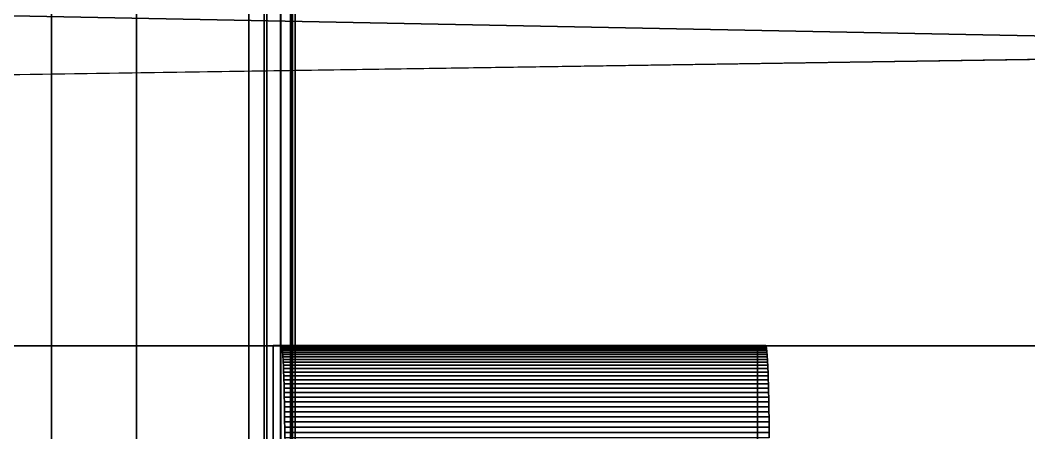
# Model space of a CAD drawing. Header units: metres. Extents: x 104.27 to 106.57, y 32.25 to 36.05.
# Drawn here: x 104.7186 to 104.7914, y 35.6026 to 35.6323 of the extents above; entities that cross this region are included whole.
import ezdxf

# ---------------------------------------------------------------- set-up
doc = ezdxf.new("R2010")
doc.units = ezdxf.units.M
for name, color, linetype in [('KO28', 7, 'Continuous'), ('KO29', 7, 'Continuous'), ('KO32', 7, 'Continuous')]:
    doc.layers.add(name, color=color, linetype=linetype)

msp = doc.modelspace()

# ---------------------------------------------------------------- linework, layer by layer
at = {"layer": 'KO28', "color": 9, "linetype": 'ByBlock', "lineweight": 25}
for points, invisible_edges in [([(104.475083, 35.608442, 0.034265), (104.828246, 35.569197, 0.022274), (104.477957, 35.608864, 0.034167)], 3), ([(104.477957, 35.608864, 0.034167), (104.828246, 35.569197, 0.022274), (104.847744, 35.608864, 0.021612)], 3), ([(104.848253, 35.608864, 0.036603), (104.498677, 35.568844, 0.048472), (104.478466, 35.608864, 0.049159)], 3), ([(104.85155, 35.608304, 0.036491), (104.498677, 35.568844, 0.048472), (104.848253, 35.608864, 0.036603)], 3), ([(104.736821, 35.583874, 0.040497), (104.736821, 35.608874, 0.040497), (104.737326, 35.583874, 0.055395)], 2), ([(104.737666, 35.567188, 0.065391), (104.736821, 35.608874, 0.040497), (104.737667, 35.567404, 0.065431)], 3), ([(104.737667, 35.567404, 0.065431), (104.736821, 35.608874, 0.040497), (104.737668, 35.567621, 0.06546)], 3), ([(104.737668, 35.567621, 0.06546), (104.736821, 35.608874, 0.040497), (104.737669, 35.567839, 0.065477)], 3), ([(104.737669, 35.567839, 0.065477), (104.736821, 35.608874, 0.040497), (104.737669, 35.568058, 0.065483)], 3), ([(104.737669, 35.568058, 0.065483), (104.736821, 35.608874, 0.040497), (104.737669, 35.60144, 0.065483)], 3), ([(104.737669, 35.60144, 0.065483), (104.736821, 35.608874, 0.040497), (104.737669, 35.601829, 0.065473)], 3), ([(104.737669, 35.601829, 0.065473), (104.736821, 35.608874, 0.040497), (104.737667, 35.602217, 0.065442)], 3), ([(104.737667, 35.602217, 0.065442), (104.736821, 35.608874, 0.040497), (104.737666, 35.602603, 0.065391)], 3), ([(104.737666, 35.602603, 0.065391), (104.736821, 35.608874, 0.040497), (104.737663, 35.602985, 0.06532)], 3), ([(104.737663, 35.602985, 0.06532), (104.736821, 35.608874, 0.040497), (104.73766, 35.603364, 0.06523)], 3), ([(104.73766, 35.603364, 0.06523), (104.736821, 35.608874, 0.040497), (104.737657, 35.603737, 0.065119)], 3), ([(104.737657, 35.603737, 0.065119), (104.736821, 35.608874, 0.040497), (104.737652, 35.604104, 0.064989)], 3), ([(104.737652, 35.604104, 0.064989), (104.736821, 35.608874, 0.040497), (104.737647, 35.604463, 0.06484)], 3), ([(104.737647, 35.604463, 0.06484), (104.736821, 35.608874, 0.040497), (104.737641, 35.604815, 0.064673)], 3), ([(104.737641, 35.604815, 0.064673), (104.736821, 35.608874, 0.040497), (104.737635, 35.605157, 0.064487)], 3), ([(104.737635, 35.605157, 0.064487), (104.736821, 35.608874, 0.040497), (104.737628, 35.605489, 0.064284)], 3), ([(104.737628, 35.605489, 0.064284), (104.736821, 35.608874, 0.040497), (104.737621, 35.605809, 0.064064)], 3), ([(104.737621, 35.605809, 0.064064), (104.736821, 35.608874, 0.040497), (104.737613, 35.606118, 0.063827)], 3), ([(104.737613, 35.606118, 0.063827), (104.736821, 35.608874, 0.040497), (104.737604, 35.606414, 0.063574)], 3), ([(104.737604, 35.606414, 0.063574), (104.736821, 35.608874, 0.040497), (104.737595, 35.606697, 0.063307)], 3), ([(104.737595, 35.606697, 0.063307), (104.736821, 35.608874, 0.040497), (104.737585, 35.606964, 0.063024)], 3), ([(104.737585, 35.606964, 0.063024), (104.736821, 35.608874, 0.040497), (104.737575, 35.607217, 0.062729)], 3), ([(104.737575, 35.607217, 0.062729), (104.736821, 35.608874, 0.040497), (104.737565, 35.607454, 0.06242)], 3), ([(104.737565, 35.607454, 0.06242), (104.736821, 35.608874, 0.040497), (104.737554, 35.607675, 0.062099)], 3), ([(104.737554, 35.607675, 0.062099), (104.736821, 35.608874, 0.040497), (104.737543, 35.607878, 0.061768)], 3), ([(104.737543, 35.607878, 0.061768), (104.736821, 35.608874, 0.040497), (104.737531, 35.608064, 0.061426)], 3), ([(104.737531, 35.608064, 0.061426), (104.736821, 35.608874, 0.040497), (104.737519, 35.608231, 0.061075)], 3), ([(104.737519, 35.608231, 0.061075), (104.736821, 35.608874, 0.040497), (104.737507, 35.60838, 0.060715)], 3), ([(104.737507, 35.60838, 0.060715), (104.736821, 35.608874, 0.040497), (104.737495, 35.60851, 0.060349)], 3), ([(104.737495, 35.60851, 0.060349), (104.736821, 35.608874, 0.040497), (104.737482, 35.608621, 0.059976)], 3), ([(104.737482, 35.608621, 0.059976), (104.736821, 35.608874, 0.040497), (104.737469, 35.608712, 0.059598)], 3), ([(104.737469, 35.608712, 0.059598), (104.736821, 35.608874, 0.040497), (104.737456, 35.608782, 0.059215)], 3), ([(104.737456, 35.608782, 0.059215), (104.736821, 35.608874, 0.040497), (104.737443, 35.608833, 0.058829)], 3), ([(104.737443, 35.608833, 0.058829), (104.736821, 35.608874, 0.040497), (104.737417, 35.608874, 0.058053)], 13), ([(104.737417, 35.608874, 0.058053), (104.73743, 35.608864, 0.058442), (104.737443, 35.608833, 0.058829)], 12), ([(104.7718, 35.583874, 0.03931), (104.772306, 35.583874, 0.054207), (104.7718, 35.608874, 0.03931)], 2), ([(104.7718, 35.608874, 0.03931), (104.772306, 35.583874, 0.054207), (104.772396, 35.608874, 0.056865)], 3), ([(104.772396, 35.608874, 0.056865), (104.772306, 35.583874, 0.054207), (104.77241, 35.608864, 0.057254)], 3), ([(104.77241, 35.608864, 0.057254), (104.772306, 35.583874, 0.054207), (104.772423, 35.608833, 0.057642)], 3), ([(104.772423, 35.608833, 0.057642), (104.772306, 35.583874, 0.054207), (104.772436, 35.608782, 0.058027)], 3), ([(104.772436, 35.608782, 0.058027), (104.772306, 35.583874, 0.054207), (104.772449, 35.608712, 0.05841)], 3), ([(104.772449, 35.608712, 0.05841), (104.772306, 35.583874, 0.054207), (104.772462, 35.608621, 0.058788)], 3), ([(104.772462, 35.608621, 0.058788), (104.772306, 35.583874, 0.054207), (104.772474, 35.60851, 0.059161)], 3), ([(104.772474, 35.60851, 0.059161), (104.772306, 35.583874, 0.054207), (104.772487, 35.60838, 0.059528)], 3), ([(104.472731, 35.607388, 0.034345), (104.828246, 35.569197, 0.022274), (104.475083, 35.608442, 0.034265)], 3), ([(104.853857, 35.607144, 0.036413), (104.498677, 35.568844, 0.048472), (104.85155, 35.608304, 0.036491)], 3), ([(104.772487, 35.60838, 0.059528), (104.772306, 35.583874, 0.054207), (104.772499, 35.608231, 0.059887)], 3), ([(104.772499, 35.608231, 0.059887), (104.772306, 35.583874, 0.054207), (104.772511, 35.608064, 0.060238)], 3), ([(104.772511, 35.608064, 0.060238), (104.772306, 35.583874, 0.054207), (104.772523, 35.607878, 0.06058)], 3), ([(104.772523, 35.607878, 0.06058), (104.772306, 35.583874, 0.054207), (104.772534, 35.607675, 0.060912)], 3), ([(104.47068, 35.605718, 0.034414), (104.828246, 35.569197, 0.022274), (104.472731, 35.607388, 0.034345)], 3), ([(104.856052, 35.605117, 0.036338), (104.498677, 35.568844, 0.048472), (104.853857, 35.607144, 0.036413)], 3), ([(104.772534, 35.607675, 0.060912), (104.772306, 35.583874, 0.054207), (104.772545, 35.607454, 0.061232)], 3), ([(104.772545, 35.607454, 0.061232), (104.772306, 35.583874, 0.054207), (104.772555, 35.607217, 0.061541)], 3), ([(104.772555, 35.607217, 0.061541), (104.772306, 35.583874, 0.054207), (104.772565, 35.606964, 0.061837)], 3), ([(104.772565, 35.606964, 0.061837), (104.772306, 35.583874, 0.054207), (104.772575, 35.606697, 0.062119)], 3), ([(104.772575, 35.606697, 0.062119), (104.772306, 35.583874, 0.054207), (104.772584, 35.606414, 0.062387)], 3), ([(104.772584, 35.606414, 0.062387), (104.772306, 35.583874, 0.054207), (104.772592, 35.606118, 0.062639)], 3), ([(104.46905, 35.6034, 0.03447), (104.828246, 35.569197, 0.022274), (104.47068, 35.605718, 0.034414)], 3), ([(104.772592, 35.606118, 0.062639), (104.772306, 35.583874, 0.054207), (104.772601, 35.605809, 0.062876)], 3), ([(104.772601, 35.605809, 0.062876), (104.772306, 35.583874, 0.054207), (104.772608, 35.605489, 0.063096)], 3), ([(104.857539, 35.602559, 0.036288), (104.498677, 35.568844, 0.048472), (104.856052, 35.605117, 0.036338)], 3), ([(104.772608, 35.605489, 0.063096), (104.772306, 35.583874, 0.054207), (104.772615, 35.605157, 0.0633)], 3), ([(104.772615, 35.605157, 0.0633), (104.772306, 35.583874, 0.054207), (104.772621, 35.604815, 0.063485)], 3), ([(104.772621, 35.604815, 0.063485), (104.772306, 35.583874, 0.054207), (104.772627, 35.604463, 0.063653)], 3), ([(104.772627, 35.604463, 0.063653), (104.772306, 35.583874, 0.054207), (104.772632, 35.604104, 0.063802)], 3), ([(104.468204, 35.601049, 0.034498), (104.828246, 35.569197, 0.022274), (104.46905, 35.6034, 0.03447)], 3), ([(104.772632, 35.604104, 0.063802), (104.772306, 35.583874, 0.054207), (104.772636, 35.603737, 0.063931)], 3), ([(104.772636, 35.603737, 0.063931), (104.772306, 35.583874, 0.054207), (104.77264, 35.603364, 0.064042)], 3), ([(104.77264, 35.603364, 0.064042), (104.772306, 35.583874, 0.054207), (104.772643, 35.602985, 0.064133)], 3), ([(104.772643, 35.602985, 0.064133), (104.772306, 35.583874, 0.054207), (104.772646, 35.602603, 0.064204)], 3), ([(104.772646, 35.602603, 0.064204), (104.772306, 35.583874, 0.054207), (104.772647, 35.602217, 0.064254)], 3)]:
    msp.add_3dface(points, dxfattribs=dict(at, invisible_edges=invisible_edges))
for points in [[(104.477957, 35.608864, 0.034167), (104.847744, 35.608864, 0.021612), (104.848253, 35.608864, 0.036603), (104.478466, 35.608864, 0.049159)], [(104.7718, 35.608874, 0.03931), (104.772396, 35.608874, 0.056865), (104.737417, 35.608874, 0.058053), (104.736821, 35.608874, 0.040497)], [(104.7718, 35.583874, 0.03931), (104.7718, 35.608874, 0.03931), (104.736821, 35.608874, 0.040497), (104.736821, 35.583874, 0.040497)], [(104.772396, 35.608874, 0.056865), (104.77241, 35.608864, 0.057254), (104.73743, 35.608864, 0.058442), (104.737417, 35.608874, 0.058053)], [(104.77241, 35.608864, 0.057254), (104.772423, 35.608833, 0.057642), (104.737443, 35.608833, 0.058829), (104.73743, 35.608864, 0.058442)], [(104.772423, 35.608833, 0.057642), (104.772436, 35.608782, 0.058027), (104.737456, 35.608782, 0.059215), (104.737443, 35.608833, 0.058829)], [(104.772436, 35.608782, 0.058027), (104.772449, 35.608712, 0.05841), (104.737469, 35.608712, 0.059598), (104.737456, 35.608782, 0.059215)], [(104.772449, 35.608712, 0.05841), (104.772462, 35.608621, 0.058788), (104.737482, 35.608621, 0.059976), (104.737469, 35.608712, 0.059598)], [(104.772462, 35.608621, 0.058788), (104.772474, 35.60851, 0.059161), (104.737495, 35.60851, 0.060349), (104.737482, 35.608621, 0.059976)], [(104.772474, 35.60851, 0.059161), (104.772487, 35.60838, 0.059528), (104.737507, 35.60838, 0.060715), (104.737495, 35.60851, 0.060349)], [(104.772487, 35.60838, 0.059528), (104.772499, 35.608231, 0.059887), (104.737519, 35.608231, 0.061075), (104.737507, 35.60838, 0.060715)], [(104.772499, 35.608231, 0.059887), (104.772511, 35.608064, 0.060238), (104.737531, 35.608064, 0.061426), (104.737519, 35.608231, 0.061075)], [(104.772511, 35.608064, 0.060238), (104.772523, 35.607878, 0.06058), (104.737543, 35.607878, 0.061768), (104.737531, 35.608064, 0.061426)], [(104.772523, 35.607878, 0.06058), (104.772534, 35.607675, 0.060912), (104.737554, 35.607675, 0.062099), (104.737543, 35.607878, 0.061768)], [(104.772534, 35.607675, 0.060912), (104.772545, 35.607454, 0.061232), (104.737565, 35.607454, 0.06242), (104.737554, 35.607675, 0.062099)], [(104.772545, 35.607454, 0.061232), (104.772555, 35.607217, 0.061541), (104.737575, 35.607217, 0.062729), (104.737565, 35.607454, 0.06242)], [(104.772555, 35.607217, 0.061541), (104.772565, 35.606964, 0.061837), (104.737585, 35.606964, 0.063024), (104.737575, 35.607217, 0.062729)], [(104.772565, 35.606964, 0.061837), (104.772575, 35.606697, 0.062119), (104.737595, 35.606697, 0.063307), (104.737585, 35.606964, 0.063024)], [(104.772575, 35.606697, 0.062119), (104.772584, 35.606414, 0.062387), (104.737604, 35.606414, 0.063574), (104.737595, 35.606697, 0.063307)], [(104.772584, 35.606414, 0.062387), (104.772592, 35.606118, 0.062639), (104.737613, 35.606118, 0.063827), (104.737604, 35.606414, 0.063574)], [(104.772592, 35.606118, 0.062639), (104.772601, 35.605809, 0.062876), (104.737621, 35.605809, 0.064064), (104.737613, 35.606118, 0.063827)], [(104.772601, 35.605809, 0.062876), (104.772608, 35.605489, 0.063096), (104.737628, 35.605489, 0.064284), (104.737621, 35.605809, 0.064064)], [(104.772608, 35.605489, 0.063096), (104.772615, 35.605157, 0.0633), (104.737635, 35.605157, 0.064487), (104.737628, 35.605489, 0.064284)], [(104.772615, 35.605157, 0.0633), (104.772621, 35.604815, 0.063485), (104.737641, 35.604815, 0.064673), (104.737635, 35.605157, 0.064487)], [(104.772621, 35.604815, 0.063485), (104.772627, 35.604463, 0.063653), (104.737647, 35.604463, 0.06484), (104.737641, 35.604815, 0.064673)], [(104.772627, 35.604463, 0.063653), (104.772632, 35.604104, 0.063802), (104.737652, 35.604104, 0.064989), (104.737647, 35.604463, 0.06484)], [(104.772632, 35.604104, 0.063802), (104.772636, 35.603737, 0.063931), (104.737657, 35.603737, 0.065119), (104.737652, 35.604104, 0.064989)], [(104.772636, 35.603737, 0.063931), (104.77264, 35.603364, 0.064042), (104.73766, 35.603364, 0.06523), (104.737657, 35.603737, 0.065119)], [(104.77264, 35.603364, 0.064042), (104.772643, 35.602985, 0.064133), (104.737663, 35.602985, 0.06532), (104.73766, 35.603364, 0.06523)], [(104.772643, 35.602985, 0.064133), (104.772646, 35.602603, 0.064204), (104.737666, 35.602603, 0.065391), (104.737663, 35.602985, 0.06532)], [(104.772646, 35.602603, 0.064204), (104.772647, 35.602217, 0.064254), (104.737667, 35.602217, 0.065442), (104.737666, 35.602603, 0.065391)]]:
    msp.add_3dface(points, dxfattribs=at)
at = {"layer": 'KO28', "color": 250, "linetype": 'ByBlock', "lineweight": 25, "invisible_edges": 15}
msp.add_3dface([(104.737326, 35.583874, 0.055395), (104.736821, 35.608874, 0.040497), (104.737666, 35.567188, 0.065391)], dxfattribs=at)
at = {"layer": 'KO29', "color": 37, "linetype": 'ByBlock', "lineweight": 25}
for points, invisible_edges in [([(104.424084, 35.401074, -0.28), (105.274084, 35.456074, -0.28), (104.274084, 35.701074, -0.28)], 14), ([(104.274084, 35.701074, -0.28), (105.274084, 35.456074, -0.28), (105.274084, 35.646074, -0.28)], 13), ([(104.338278, 35.622709, 0.04), (104.840922, 35.630253, 0.02241), (104.840922, 35.477055, 0.02241)], 14), ([(104.338278, 35.485711, 0.04), (104.338278, 35.622709, 0.04), (104.840922, 35.477055, 0.02241)], 2)]:
    msp.add_3dface(points, dxfattribs=dict(at, invisible_edges=invisible_edges))
for points in [[(105.274084, 35.646074, -0.28), (105.274084, 35.626074), (104.289084, 35.641074)], [(104.289084, 35.641074), (104.840922, 35.630253, 0.02241), (104.338278, 35.622709, 0.04), (104.307191, 35.62274, 0.04)], [(105.274084, 35.626074), (105.274084, 35.625292, 0.007251), (104.840922, 35.630253, 0.02241), (104.289084, 35.641074)], [(104.289084, 35.641074), (104.289084, 35.461074), (105.274084, 35.476074), (105.274084, 35.626074)], [(105.274084, 35.476074), (104.289084, 35.461074), (104.289084, 35.641074), (105.274084, 35.626074)]]:
    msp.add_3dface(points, dxfattribs=at)
at = {"layer": 'KO32', "color": 9, "linetype": 'ByBlock', "lineweight": 25}
for points in [[(104.73617, 32.253338, 0.052892), (104.73617, 36.053338, 0.052892), (104.58826, 36.053338, 0.058057), (104.58826, 32.253338, 0.058057)], [(104.714917, 32.253338, 0.066651), (104.714917, 36.053338, 0.066651), (104.720831, 36.053338, 0.065316), (104.720831, 32.253338, 0.065316)], [(104.720831, 32.253338, 0.065316), (104.720831, 36.053338, 0.065316), (104.726973, 36.053338, 0.06472), (104.726973, 32.253338, 0.06472)], [(104.726973, 32.253338, 0.06472), (104.726973, 36.053338, 0.06472), (104.735077, 36.053338, 0.064405), (104.735077, 32.253338, 0.064405)], [(104.735077, 32.253338, 0.064405), (104.735077, 36.053338, 0.064405), (104.736376, 36.053338, 0.063953), (104.736376, 32.253338, 0.063953)], [(104.737355, 32.253338, 0.05323), (104.737355, 36.053338, 0.05323), (104.73617, 36.053338, 0.052892), (104.73617, 32.253338, 0.052892)], [(104.736376, 32.253338, 0.063953), (104.736376, 36.053338, 0.063953), (104.737375, 36.053338, 0.063167), (104.737375, 32.253338, 0.063167)], [(104.738089, 32.253338, 0.05413), (104.738089, 36.053338, 0.05413), (104.737355, 36.053338, 0.05323), (104.737355, 32.253338, 0.05323)], [(104.737375, 32.253338, 0.063167), (104.737375, 36.053338, 0.063167), (104.738106, 36.053338, 0.06204), (104.738106, 32.253338, 0.06204)], [(104.738238, 32.253338, 0.054821), (104.738238, 36.053338, 0.054821), (104.738089, 36.053338, 0.05413), (104.738089, 32.253338, 0.05413)], [(104.738106, 32.253338, 0.06204), (104.738106, 36.053338, 0.06204), (104.73843, 36.053338, 0.060317), (104.73843, 32.253338, 0.060317)], [(104.73843, 32.253338, 0.060317), (104.73843, 36.053338, 0.060317), (104.738238, 36.053338, 0.054821), (104.738238, 32.253338, 0.054821)]]:
    msp.add_3dface(points, dxfattribs=at)

doc.saveas('drawing.dxf')
